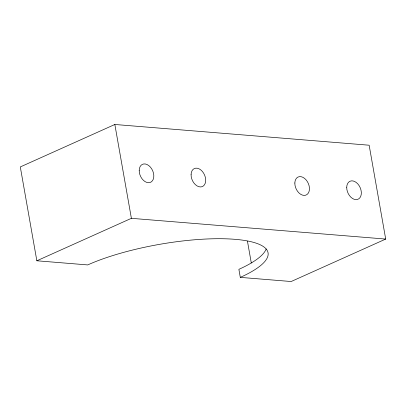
<?xml version="1.0" encoding="UTF-8"?>
<svg xmlns="http://www.w3.org/2000/svg" width="406" height="406" viewBox="0 0 406 406"><rect width="100%" height="100%" fill="white"/><g stroke="black" fill="none" stroke-linecap="round" stroke-linejoin="round"><path stroke-width="0.61" d="M114.842 124.48L20.3 166.932L36.85 260.779L87.711 264.925A105.651 27.166 -10 0 1 234.912 239.312A105.651 27.166 -10 0 1 240.296 277.374L291.158 281.52L385.7 239.068L369.15 145.221L114.842 124.48L131.387 218.326L385.7 239.068M36.85 260.779L131.387 218.326M247.457 241.21L251.294 262.981M240.296 277.374L238.88 269.33A105.651 27.166 -10 0 0 266.174 248.954M346.724 187.247A9.861 6.679 65.8 0 0 357.473 199.453A9.861 6.679 65.8 0 0 357.894 184.014A9.861 6.679 65.8 0 0 346.724 187.247M294.842 183.015A9.861 6.679 65.8 0 0 305.591 195.22A9.861 6.679 65.8 0 0 306.017 179.782A9.861 6.679 65.8 0 0 294.842 183.015M191.084 174.555A9.861 6.679 65.8 0 0 201.833 186.76A9.861 6.679 65.8 0 0 202.254 171.317A9.861 6.679 65.8 0 0 191.084 174.555M139.207 170.322A9.861 6.679 65.8 0 0 149.951 182.527A9.861 6.679 65.8 0 0 150.377 167.084A9.861 6.679 65.8 0 0 139.207 170.322"/></g></svg>
